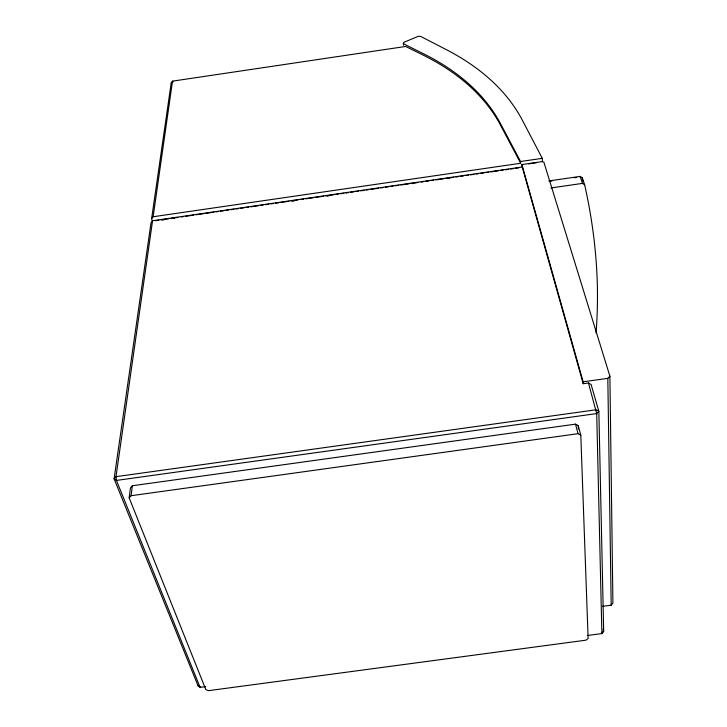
<?xml version="1.0" encoding="UTF-8"?>
<svg xmlns="http://www.w3.org/2000/svg" width="727" height="727" viewBox="0 0 727 727"><rect width="100%" height="100%" fill="white"/><g stroke="black" fill="none" stroke-linecap="round" stroke-linejoin="round"><path stroke-width="1.09" d="M580.028 176.961L580.091 176.407L548.83 180.932M129.17 497.859L131.096 495.714L132.369 485.745L575.52 424.141L578.256 425.649L580.8 435.191L588.134 638.533L585.917 640.178L208.594 690.65L205.859 689.678L129.17 497.859L130.46 487.881L132.369 485.745M587.262 635.525L601.892 633.571L603.674 631.381L598.848 411.318L591.115 384.51L588.443 382.975L583.208 383.711L522.231 167.001L152.561 220.763L115.984 476.667L116.429 480.429L200.098 687.36L205.723 686.606M153.133 216.746L172.508 81.151L405.648 46.455L422.696 54.87A422.387 228.114 -16.9 0 1 500.576 125.28L520.696 163.257L153.133 216.746L151.616 218.727L152.288 220.89M151.616 218.727L171.199 82.96L172.508 81.151L173.053 81.842L171.199 82.96M522.231 167.001L521.922 164.556L542.378 161.576L543.841 162.076L609.898 376.195L612.906 603.083L611.18 605.182L602.51 606.345M403.385 45.21L403.703 42.402L418.107 36.377L420.533 36.35L445.451 49.191A429.348 231.858 -16.4 0 1 522.431 120.355L542.278 158.341L542.46 161.739M200.725 686.661L200.098 687.36L198.017 685.706L114.094 478.82L151.034 222.744L152.561 220.763M521.922 164.556L583.145 381.802L607.817 378.349L609.898 376.195M602.201 632.472L603.674 631.381L603.146 629.228M403.176 43.611L422.505 53.262A422.878 227.933 -16.9 0 1 500.44 123.563L520.577 161.503L542.278 158.341M528.711 163.857L536.372 162.748M155.523 220.69L158.886 220.199M161.121 219.872L168.973 218.727M171.218 218.409L177.942 217.428M181.305 216.937L183.549 216.61M185.785 216.282L193.636 215.147M195.881 214.819L203.724 213.674M205.968 213.347L213.811 212.211M216.055 211.884L218.3 211.557M220.545 211.23L223.907 210.739M226.142 210.412L228.387 210.085M230.632 209.767L233.994 209.276M236.239 208.949L238.474 208.622M240.719 208.295L244.081 207.804M246.326 207.477L248.57 207.159M250.806 206.831L258.658 205.686M260.902 205.359L263.138 205.032M265.382 204.705L268.745 204.223M270.989 203.896L273.234 203.569M275.469 203.242L278.832 202.751M281.076 202.424L288.928 201.288M291.163 200.961L297.897 199.98M301.26 199.489L303.495 199.162M305.74 198.844L313.591 197.699M315.827 197.371L323.679 196.226M325.923 195.908L333.766 194.763M336.01 194.436L338.255 194.109M340.49 193.782L343.862 193.291M346.097 192.973L348.342 192.646M350.587 192.319L353.949 191.828M356.194 191.501L358.429 191.174M360.674 190.847L364.036 190.365M366.281 190.038L368.525 189.711M370.761 189.383L378.613 188.238M380.857 187.911L383.093 187.593M385.337 187.266L388.7 186.775M390.944 186.448L393.189 186.121M395.424 185.794L398.787 185.303M401.031 184.976L408.883 183.84M411.118 183.513L417.852 182.532M421.215 182.05L423.45 181.723M425.695 181.396L429.057 180.905M431.302 180.578L433.546 180.251M435.782 179.923L443.634 178.787M445.878 178.46L453.721 177.315M455.965 176.988L458.21 176.661M460.445 176.343L463.808 175.852M466.052 175.525L468.297 175.198M470.542 174.871L473.904 174.38M476.14 174.053L478.384 173.726M480.629 173.408L483.991 172.917M486.236 172.59L488.471 172.263M490.716 171.935L498.568 170.8M500.803 170.472L503.048 170.145M505.292 169.818L508.655 169.327M510.899 169L513.135 168.673M515.379 168.346L518.742 167.864M162.23 219.981L164.466 219.654M172.317 218.518L174.562 218.191M292.327 201.061L294.571 200.734M327.095 196.008L329.34 195.681M412.327 183.613L414.572 183.286M447.096 178.551L449.341 178.233M549.703 181.359L551.957 181.032M574.412 177.779L576.656 177.452M550.921 187.957L582.5 183.386L584.662 184.84A973.571 645.003 20.6 0 1 597.385 286.774A975.252 646.303 20.7 0 1 596.04 332.93M131.096 495.714L578.038 433.683L580.8 435.191M198.017 685.706L199.816 686.343M580.764 177.261L582.236 177.851L584.662 184.84M601.465 633.008L601.892 633.571L596.703 413.572L588.443 382.975M582.5 183.386L580.091 176.407L582.236 177.851A964.965 642.65 20.8 0 1 582.963 181.168M575.52 424.141L578.038 433.683M520.577 161.503L520.696 163.257M578.256 425.649L578.383 429.039M583.145 381.802L583.208 383.711M607.817 378.349L611.18 605.182M115.984 476.667L114.094 478.82L116.429 480.429L596.703 413.572L598.848 411.318L596.122 409.774L115.984 476.667"/></g></svg>
